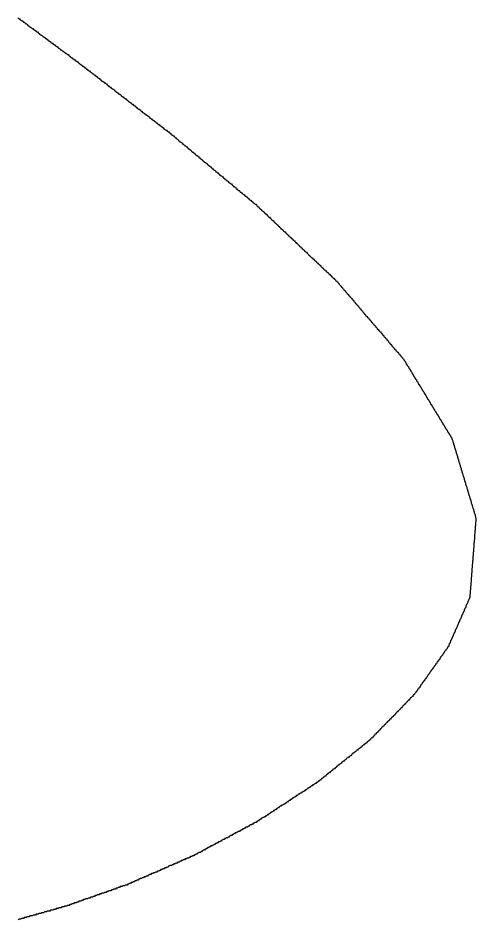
# Model space of a CAD drawing. Header units: millimetres. Extents: x 41 to 1041, y 1148 to 1248.
# Drawn here: x 329.04 to 334.66, y 1160.45 to 1171.54 of the extents above; entities that cross this region are included whole.
import ezdxf

# ---------------------------------------------------------------- set-up
doc = ezdxf.new("R2010")
doc.units = ezdxf.units.MM

msp = doc.modelspace()

# ---------------------------------------------------------------- linework, layer by layer
at = {"color": 3}
msp.add_polyline3d([(329.033, 1171.535, 0), (329.04, 1171.535, 0), (329.047, 1171.525, 0), (329.054, 1171.525, 0), (329.061, 1171.515, 0), (329.068, 1171.515, 0), (329.075, 1171.505, 0), (329.082, 1171.505, 0), (329.09, 1171.495, 0), (329.097, 1171.495, 0), (329.104, 1171.485, 0), (329.111, 1171.485, 0), (329.118, 1171.475, 0), (329.125, 1171.475, 0), (329.132, 1171.465, 0), (329.139, 1171.465, 0), (329.146, 1171.455, 0), (329.154, 1171.445, 0), (329.161, 1171.445, 0), (329.168, 1171.435, 0), (329.175, 1171.435, 0), (329.182, 1171.425, 0), (329.189, 1171.425, 0), (329.196, 1171.415, 0), (329.203, 1171.415, 0), (329.21, 1171.405, 0), (329.218, 1171.405, 0), (329.225, 1171.395, 0), (329.232, 1171.395, 0), (329.239, 1171.385, 0), (329.246, 1171.385, 0), (329.253, 1171.375, 0), (329.26, 1171.375, 0), (329.267, 1171.365, 0), (329.274, 1171.365, 0), (329.282, 1171.355, 0), (329.289, 1171.345, 0), (329.296, 1171.345, 0), (329.303, 1171.335, 0), (329.31, 1171.335, 0), (329.317, 1171.325, 0), (329.324, 1171.325, 0), (329.331, 1171.315, 0), (329.338, 1171.315, 0), (329.346, 1171.305, 0), (329.353, 1171.305, 0), (329.36, 1171.295, 0), (329.367, 1171.295, 0), (329.374, 1171.285, 0), (329.381, 1171.285, 0), (329.388, 1171.275, 0), (329.395, 1171.275, 0), (329.402, 1171.265, 0), (329.41, 1171.255, 0), (329.417, 1171.255, 0), (329.424, 1171.245, 0), (329.431, 1171.245, 0), (329.438, 1171.235, 0), (329.445, 1171.235, 0), (329.452, 1171.225, 0), (329.459, 1171.225, 0), (329.467, 1171.215, 0), (329.474, 1171.215, 0), (329.481, 1171.205, 0), (329.488, 1171.205, 0), (329.495, 1171.195, 0), (329.502, 1171.195, 0), (329.509, 1171.185, 0), (329.516, 1171.185, 0), (329.523, 1171.175, 0), (329.531, 1171.165, 0), (329.538, 1171.165, 0), (329.545, 1171.155, 0), (329.552, 1171.155, 0), (329.559, 1171.145, 0), (329.566, 1171.145, 0), (329.573, 1171.135, 0), (329.58, 1171.135, 0), (329.587, 1171.125, 0), (329.595, 1171.125, 0), (329.602, 1171.115, 0), (329.609, 1171.115, 0), (329.616, 1171.105, 0), (329.623, 1171.105, 0), (329.63, 1171.095, 0), (329.637, 1171.095, 0), (329.644, 1171.085, 0), (329.652, 1171.085, 0), (329.659, 1171.075, 0), (329.666, 1171.065, 0), (329.673, 1171.065, 0), (329.68, 1171.055, 0), (329.687, 1171.055, 0), (329.694, 1171.045, 0), (329.701, 1171.045, 0), (329.708, 1171.035, 0), (329.716, 1171.035, 0), (329.723, 1171.025, 0), (329.73, 1171.025, 0), (329.737, 1171.015, 0), (329.744, 1171.015, 0), (329.751, 1171.005, 0), (329.758, 1171.005, 0), (329.765, 1170.995, 0), (329.772, 1170.995, 0), (329.78, 1170.985, 0), (329.787, 1170.975, 0), (329.794, 1170.975, 0), (329.801, 1170.965, 0), (329.808, 1170.965, 0), (329.815, 1170.955, 0), (329.822, 1170.955, 0), (329.829, 1170.945, 0), (329.836, 1170.945, 0), (329.843, 1170.935, 0), (329.85, 1170.935, 0), (329.857, 1170.925, 0), (329.864, 1170.925, 0), (329.871, 1170.915, 0), (329.878, 1170.905, 0), (329.885, 1170.905, 0), (329.892, 1170.895, 0), (329.899, 1170.895, 0), (329.906, 1170.885, 0), (329.913, 1170.885, 0), (329.92, 1170.875, 0), (329.927, 1170.875, 0), (329.934, 1170.865, 0), (329.941, 1170.865, 0), (329.948, 1170.855, 0), (329.956, 1170.855, 0), (329.963, 1170.845, 0), (329.97, 1170.835, 0), (329.977, 1170.835, 0), (329.984, 1170.825, 0), (329.991, 1170.825, 0), (329.998, 1170.815, 0), (330.005, 1170.815, 0), (330.012, 1170.805, 0), (330.019, 1170.805, 0), (330.026, 1170.795, 0), (330.033, 1170.795, 0), (330.04, 1170.785, 0), (330.047, 1170.775, 0), (330.054, 1170.775, 0), (330.061, 1170.765, 0), (330.068, 1170.765, 0), (330.075, 1170.755, 0), (330.082, 1170.755, 0), (330.089, 1170.745, 0), (330.096, 1170.745, 0), (330.103, 1170.735, 0), (330.11, 1170.735, 0), (330.117, 1170.725, 0), (330.124, 1170.725, 0), (330.131, 1170.715, 0), (330.138, 1170.705, 0), (330.145, 1170.705, 0), (330.152, 1170.695, 0), (330.159, 1170.695, 0), (330.166, 1170.685, 0), (330.173, 1170.685, 0), (330.18, 1170.675, 0), (330.187, 1170.675, 0), (330.194, 1170.665, 0), (330.201, 1170.665, 0), (330.208, 1170.655, 0), (330.215, 1170.655, 0), (330.222, 1170.645, 0), (330.229, 1170.635, 0), (330.236, 1170.635, 0), (330.243, 1170.625, 0), (330.25, 1170.625, 0), (330.257, 1170.615, 0), (330.264, 1170.615, 0), (330.271, 1170.605, 0), (330.278, 1170.605, 0), (330.285, 1170.595, 0), (330.292, 1170.595, 0), (330.299, 1170.585, 0), (330.306, 1170.575, 0), (330.313, 1170.575, 0), (330.32, 1170.565, 0), (330.327, 1170.565, 0), (330.334, 1170.555, 0), (330.341, 1170.555, 0), (330.348, 1170.545, 0), (330.356, 1170.545, 0), (330.363, 1170.535, 0), (330.37, 1170.535, 0), (330.377, 1170.525, 0), (330.384, 1170.525, 0), (330.391, 1170.515, 0), (330.398, 1170.505, 0), (330.405, 1170.505, 0), (330.412, 1170.495, 0), (330.419, 1170.495, 0), (330.426, 1170.485, 0), (330.433, 1170.485, 0), (330.44, 1170.475, 0), (330.447, 1170.475, 0), (330.454, 1170.465, 0), (330.461, 1170.465, 0), (330.468, 1170.455, 0), (330.475, 1170.455, 0), (330.482, 1170.445, 0), (330.489, 1170.435, 0), (330.496, 1170.435, 0), (330.503, 1170.425, 0), (330.51, 1170.425, 0), (330.517, 1170.415, 0), (330.524, 1170.415, 0), (330.531, 1170.405, 0), (330.538, 1170.405, 0), (330.545, 1170.395, 0), (330.552, 1170.395, 0), (330.559, 1170.385, 0), (330.566, 1170.375, 0), (330.573, 1170.375, 0), (330.58, 1170.365, 0), (330.587, 1170.365, 0), (330.594, 1170.355, 0), (330.601, 1170.355, 0), (330.608, 1170.345, 0), (330.615, 1170.345, 0), (330.622, 1170.335, 0), (330.629, 1170.335, 0), (330.636, 1170.325, 0), (330.643, 1170.325, 0), (330.65, 1170.315, 0), (330.657, 1170.305, 0), (330.664, 1170.305, 0), (330.671, 1170.295, 0), (330.678, 1170.295, 0), (330.685, 1170.285, 0), (330.693, 1170.285, 0), (330.7, 1170.275, 0), (330.707, 1170.275, 0), (330.714, 1170.265, 0), (330.721, 1170.265, 0), (330.728, 1170.255, 0), (330.735, 1170.245, 0), (330.742, 1170.245, 0), (330.749, 1170.235, 0), (330.756, 1170.235, 0), (330.763, 1170.225, 0), (330.77, 1170.225, 0), (330.777, 1170.215, 0), (330.784, 1170.215, 0), (330.791, 1170.205, 0), (330.798, 1170.205, 0), (330.805, 1170.195, 0), (330.812, 1170.195, 0), (330.819, 1170.185, 0), (330.826, 1170.175, 0), (330.833, 1170.175, 0), (330.84, 1170.165, 0), (330.847, 1170.165, 0), (330.854, 1170.155, 0), (330.861, 1170.155, 0), (330.868, 1170.145, 0), (330.875, 1170.145, 0), (330.882, 1170.135, 0), (330.889, 1170.135, 0), (330.896, 1170.125, 0), (330.903, 1170.125, 0), (330.91, 1170.115, 0), (330.917, 1170.105, 0), (330.924, 1170.105, 0), (330.931, 1170.095, 0), (330.937, 1170.095, 0), (330.944, 1170.085, 0), (330.951, 1170.085, 0), (330.958, 1170.075, 0), (330.965, 1170.065, 0), (330.971, 1170.065, 0), (330.978, 1170.055, 0), (330.985, 1170.055, 0), (330.992, 1170.045, 0), (330.999, 1170.045, 0), (331.005, 1170.035, 0), (331.012, 1170.025, 0), (331.019, 1170.025, 0), (331.026, 1170.015, 0), (331.033, 1170.015, 0), (331.039, 1170.005, 0), (331.046, 1170.005, 0), (331.053, 1169.995, 0), (331.06, 1169.985, 0), (331.067, 1169.985, 0), (331.073, 1169.975, 0), (331.08, 1169.975, 0), (331.087, 1169.965, 0), (331.094, 1169.965, 0), (331.101, 1169.955, 0), (331.107, 1169.955, 0), (331.114, 1169.945, 0), (331.121, 1169.935, 0), (331.128, 1169.935, 0), (331.135, 1169.925, 0), (331.142, 1169.925, 0), (331.148, 1169.915, 0), (331.155, 1169.915, 0), (331.162, 1169.905, 0), (331.169, 1169.895, 0), (331.176, 1169.895, 0), (331.182, 1169.885, 0), (331.189, 1169.885, 0), (331.196, 1169.875, 0), (331.203, 1169.875, 0), (331.21, 1169.865, 0), (331.216, 1169.855, 0), (331.223, 1169.855, 0), (331.23, 1169.845, 0), (331.237, 1169.845, 0), (331.244, 1169.835, 0), (331.25, 1169.835, 0), (331.257, 1169.825, 0), (331.264, 1169.815, 0), (331.271, 1169.815, 0), (331.278, 1169.805, 0), (331.284, 1169.805, 0), (331.291, 1169.795, 0), (331.298, 1169.795, 0), (331.305, 1169.785, 0), (331.312, 1169.775, 0), (331.318, 1169.775, 0), (331.325, 1169.765, 0), (331.332, 1169.765, 0), (331.339, 1169.755, 0), (331.346, 1169.755, 0), (331.352, 1169.745, 0), (331.359, 1169.745, 0), (331.366, 1169.735, 0), (331.373, 1169.725, 0), (331.38, 1169.725, 0), (331.386, 1169.715, 0), (331.393, 1169.715, 0), (331.4, 1169.705, 0), (331.407, 1169.705, 0), (331.414, 1169.695, 0), (331.421, 1169.685, 0), (331.427, 1169.685, 0), (331.434, 1169.675, 0), (331.441, 1169.675, 0), (331.448, 1169.665, 0), (331.455, 1169.665, 0), (331.461, 1169.655, 0), (331.468, 1169.645, 0), (331.475, 1169.645, 0), (331.482, 1169.635, 0), (331.489, 1169.635, 0), (331.495, 1169.625, 0), (331.502, 1169.625, 0), (331.509, 1169.615, 0), (331.516, 1169.605, 0), (331.523, 1169.605, 0), (331.529, 1169.595, 0), (331.536, 1169.595, 0), (331.543, 1169.585, 0), (331.55, 1169.585, 0), (331.557, 1169.575, 0), (331.563, 1169.565, 0), (331.57, 1169.565, 0), (331.577, 1169.555, 0), (331.584, 1169.555, 0), (331.591, 1169.545, 0), (331.598, 1169.545, 0), (331.604, 1169.535, 0), (331.611, 1169.535, 0), (331.618, 1169.525, 0), (331.625, 1169.515, 0), (331.632, 1169.515, 0), (331.638, 1169.505, 0), (331.645, 1169.505, 0), (331.652, 1169.495, 0), (331.659, 1169.495, 0), (331.666, 1169.485, 0), (331.672, 1169.475, 0), (331.679, 1169.475, 0), (331.686, 1169.465, 0), (331.693, 1169.465, 0), (331.7, 1169.455, 0), (331.707, 1169.455, 0), (331.713, 1169.445, 0), (331.72, 1169.435, 0), (331.727, 1169.435, 0), (331.734, 1169.425, 0), (331.741, 1169.425, 0), (331.747, 1169.415, 0), (331.754, 1169.415, 0), (331.761, 1169.405, 0), (331.768, 1169.395, 0), (331.775, 1169.395, 0), (331.781, 1169.385, 0), (331.788, 1169.385, 0), (331.795, 1169.375, 0), (331.802, 1169.375, 0), (331.809, 1169.365, 0), (331.815, 1169.365, 0), (331.822, 1169.355, 0), (331.829, 1169.345, 0), (331.836, 1169.345, 0), (331.843, 1169.335, 0), (331.85, 1169.335, 0), (331.856, 1169.325, 0), (331.863, 1169.325, 0), (331.87, 1169.315, 0), (331.877, 1169.305, 0), (331.884, 1169.305, 0), (331.89, 1169.295, 0), (331.897, 1169.295, 0), (331.904, 1169.285, 0), (331.911, 1169.285, 0), (331.918, 1169.275, 0), (331.925, 1169.265, 0), (331.931, 1169.265, 0), (331.938, 1169.255, 0), (331.945, 1169.255, 0), (331.952, 1169.245, 0), (331.959, 1169.245, 0), (331.965, 1169.235, 0), (331.972, 1169.225, 0), (331.979, 1169.225, 0), (331.985, 1169.215, 0), (331.992, 1169.215, 0), (331.998, 1169.205, 0), (332.005, 1169.195, 0), (332.011, 1169.195, 0), (332.018, 1169.185, 0), (332.024, 1169.185, 0), (332.03, 1169.175, 0), (332.037, 1169.165, 0), (332.043, 1169.165, 0), (332.05, 1169.155, 0), (332.056, 1169.155, 0), (332.062, 1169.145, 0), (332.069, 1169.135, 0), (332.075, 1169.135, 0), (332.082, 1169.125, 0), (332.088, 1169.125, 0), (332.095, 1169.115, 0), (332.101, 1169.105, 0), (332.107, 1169.105, 0), (332.114, 1169.095, 0), (332.12, 1169.085, 0), (332.127, 1169.085, 0), (332.133, 1169.075, 0), (332.139, 1169.075, 0), (332.146, 1169.065, 0), (332.152, 1169.055, 0), (332.159, 1169.055, 0), (332.165, 1169.045, 0), (332.172, 1169.045, 0), (332.178, 1169.035, 0), (332.184, 1169.025, 0), (332.191, 1169.025, 0), (332.197, 1169.015, 0), (332.204, 1169.015, 0), (332.21, 1169.005, 0), (332.217, 1168.995, 0), (332.223, 1168.995, 0), (332.229, 1168.985, 0), (332.236, 1168.975, 0), (332.242, 1168.975, 0), (332.249, 1168.965, 0), (332.255, 1168.965, 0), (332.261, 1168.955, 0), (332.268, 1168.945, 0), (332.274, 1168.945, 0), (332.281, 1168.935, 0), (332.287, 1168.935, 0), (332.294, 1168.925, 0), (332.3, 1168.915, 0), (332.306, 1168.915, 0), (332.313, 1168.905, 0), (332.319, 1168.905, 0), (332.326, 1168.895, 0), (332.332, 1168.885, 0), (332.339, 1168.885, 0), (332.345, 1168.875, 0), (332.351, 1168.875, 0), (332.358, 1168.865, 0), (332.364, 1168.855, 0), (332.371, 1168.855, 0), (332.377, 1168.845, 0), (332.384, 1168.835, 0), (332.39, 1168.835, 0), (332.396, 1168.825, 0), (332.403, 1168.825, 0), (332.409, 1168.815, 0), (332.416, 1168.805, 0), (332.422, 1168.805, 0), (332.428, 1168.795, 0), (332.435, 1168.795, 0), (332.441, 1168.785, 0), (332.448, 1168.775, 0), (332.454, 1168.775, 0), (332.461, 1168.765, 0), (332.467, 1168.765, 0), (332.473, 1168.755, 0), (332.48, 1168.745, 0), (332.486, 1168.745, 0), (332.493, 1168.735, 0), (332.499, 1168.725, 0), (332.506, 1168.725, 0), (332.512, 1168.715, 0), (332.518, 1168.715, 0), (332.525, 1168.705, 0), (332.531, 1168.695, 0), (332.538, 1168.695, 0), (332.544, 1168.685, 0), (332.551, 1168.685, 0), (332.557, 1168.675, 0), (332.563, 1168.665, 0), (332.57, 1168.665, 0), (332.576, 1168.655, 0), (332.583, 1168.655, 0), (332.589, 1168.645, 0), (332.596, 1168.635, 0), (332.602, 1168.635, 0), (332.608, 1168.625, 0), (332.615, 1168.615, 0), (332.621, 1168.615, 0), (332.628, 1168.605, 0), (332.634, 1168.605, 0), (332.641, 1168.595, 0), (332.647, 1168.585, 0), (332.653, 1168.585, 0), (332.66, 1168.575, 0), (332.666, 1168.575, 0), (332.673, 1168.565, 0), (332.679, 1168.555, 0), (332.686, 1168.555, 0), (332.692, 1168.545, 0), (332.699, 1168.545, 0), (332.705, 1168.535, 0), (332.711, 1168.525, 0), (332.718, 1168.525, 0), (332.724, 1168.515, 0), (332.731, 1168.515, 0), (332.737, 1168.505, 0), (332.744, 1168.495, 0), (332.75, 1168.495, 0), (332.756, 1168.485, 0), (332.763, 1168.475, 0), (332.769, 1168.475, 0), (332.776, 1168.465, 0), (332.782, 1168.465, 0), (332.789, 1168.455, 0), (332.795, 1168.445, 0), (332.801, 1168.445, 0), (332.808, 1168.435, 0), (332.814, 1168.435, 0), (332.821, 1168.425, 0), (332.827, 1168.415, 0), (332.834, 1168.415, 0), (332.84, 1168.405, 0), (332.846, 1168.405, 0), (332.853, 1168.395, 0), (332.859, 1168.385, 0), (332.866, 1168.385, 0), (332.872, 1168.375, 0), (332.879, 1168.375, 0), (332.885, 1168.365, 0), (332.892, 1168.355, 0), (332.898, 1168.355, 0), (332.904, 1168.345, 0), (332.911, 1168.335, 0), (332.917, 1168.335, 0), (332.924, 1168.325, 0), (332.93, 1168.325, 0), (332.937, 1168.315, 0), (332.943, 1168.305, 0), (332.949, 1168.305, 0), (332.956, 1168.295, 0), (332.962, 1168.295, 0), (332.967, 1168.285, 0), (332.973, 1168.275, 0), (332.979, 1168.275, 0), (332.985, 1168.265, 0), (332.99, 1168.255, 0), (332.996, 1168.245, 0), (333.002, 1168.245, 0), (333.008, 1168.235, 0), (333.013, 1168.225, 0), (333.019, 1168.225, 0), (333.025, 1168.215, 0), (333.031, 1168.205, 0), (333.037, 1168.205, 0), (333.042, 1168.195, 0), (333.048, 1168.185, 0), (333.054, 1168.185, 0), (333.06, 1168.175, 0), (333.065, 1168.165, 0), (333.071, 1168.165, 0), (333.077, 1168.155, 0), (333.083, 1168.145, 0), (333.088, 1168.145, 0), (333.094, 1168.135, 0), (333.1, 1168.125, 0), (333.106, 1168.125, 0), (333.111, 1168.115, 0), (333.117, 1168.105, 0), (333.123, 1168.105, 0), (333.129, 1168.095, 0), (333.134, 1168.085, 0), (333.14, 1168.085, 0), (333.146, 1168.075, 0), (333.152, 1168.065, 0), (333.157, 1168.065, 0), (333.163, 1168.055, 0), (333.169, 1168.045, 0), (333.175, 1168.045, 0), (333.18, 1168.035, 0), (333.186, 1168.025, 0), (333.192, 1168.025, 0), (333.198, 1168.015, 0), (333.204, 1168.005, 0), (333.209, 1168.005, 0), (333.215, 1167.995, 0), (333.221, 1167.985, 0), (333.227, 1167.985, 0), (333.232, 1167.975, 0), (333.238, 1167.965, 0), (333.244, 1167.965, 0), (333.25, 1167.955, 0), (333.255, 1167.945, 0), (333.261, 1167.945, 0), (333.267, 1167.935, 0), (333.273, 1167.925, 0), (333.278, 1167.915, 0), (333.284, 1167.915, 0), (333.29, 1167.905, 0), (333.296, 1167.895, 0), (333.301, 1167.895, 0), (333.307, 1167.885, 0), (333.313, 1167.875, 0), (333.319, 1167.875, 0), (333.325, 1167.865, 0), (333.33, 1167.855, 0), (333.336, 1167.855, 0), (333.342, 1167.845, 0), (333.348, 1167.835, 0), (333.353, 1167.835, 0), (333.359, 1167.825, 0), (333.365, 1167.815, 0), (333.371, 1167.815, 0), (333.376, 1167.805, 0), (333.382, 1167.795, 0), (333.388, 1167.795, 0), (333.394, 1167.785, 0), (333.4, 1167.775, 0), (333.405, 1167.775, 0), (333.411, 1167.765, 0), (333.417, 1167.755, 0), (333.423, 1167.755, 0), (333.428, 1167.745, 0), (333.434, 1167.735, 0), (333.44, 1167.735, 0), (333.446, 1167.725, 0), (333.451, 1167.715, 0), (333.457, 1167.715, 0), (333.463, 1167.705, 0), (333.469, 1167.695, 0), (333.475, 1167.695, 0), (333.48, 1167.685, 0), (333.486, 1167.675, 0), (333.492, 1167.675, 0), (333.498, 1167.665, 0), (333.503, 1167.655, 0), (333.509, 1167.655, 0), (333.515, 1167.645, 0), (333.521, 1167.635, 0), (333.526, 1167.635, 0), (333.532, 1167.625, 0), (333.538, 1167.615, 0), (333.544, 1167.615, 0), (333.55, 1167.605, 0), (333.555, 1167.595, 0), (333.561, 1167.595, 0), (333.567, 1167.585, 0), (333.573, 1167.575, 0), (333.578, 1167.575, 0), (333.584, 1167.565, 0), (333.59, 1167.555, 0), (333.596, 1167.545, 0), (333.602, 1167.545, 0), (333.607, 1167.535, 0), (333.613, 1167.525, 0), (333.619, 1167.525, 0), (333.625, 1167.515, 0), (333.63, 1167.505, 0), (333.636, 1167.505, 0), (333.642, 1167.495, 0), (333.648, 1167.485, 0), (333.654, 1167.485, 0), (333.659, 1167.475, 0), (333.665, 1167.465, 0), (333.671, 1167.465, 0), (333.677, 1167.455, 0), (333.682, 1167.445, 0), (333.688, 1167.445, 0), (333.694, 1167.435, 0), (333.7, 1167.425, 0), (333.706, 1167.425, 0), (333.711, 1167.415, 0), (333.717, 1167.405, 0), (333.723, 1167.405, 0), (333.729, 1167.395, 0), (333.734, 1167.385, 0), (333.74, 1167.385, 0), (333.746, 1167.375, 0), (333.752, 1167.365, 0), (333.758, 1167.365, 0), (333.763, 1167.355, 0), (333.769, 1167.345, 0), (333.775, 1167.345, 0), (333.78, 1167.335, 0), (333.784, 1167.325, 0), (333.789, 1167.315, 0), (333.794, 1167.315, 0), (333.798, 1167.305, 0), (333.803, 1167.295, 0), (333.807, 1167.285, 0), (333.812, 1167.285, 0), (333.817, 1167.275, 0), (333.821, 1167.265, 0), (333.826, 1167.255, 0), (333.83, 1167.255, 0), (333.835, 1167.245, 0), (333.84, 1167.235, 0), (333.844, 1167.225, 0), (333.849, 1167.225, 0), (333.853, 1167.215, 0), (333.858, 1167.205, 0), (333.863, 1167.195, 0), (333.867, 1167.195, 0), (333.872, 1167.185, 0), (333.876, 1167.175, 0), (333.881, 1167.165, 0), (333.886, 1167.165, 0), (333.89, 1167.155, 0), (333.895, 1167.145, 0), (333.899, 1167.135, 0), (333.904, 1167.125, 0), (333.909, 1167.125, 0), (333.913, 1167.115, 0), (333.918, 1167.105, 0), (333.922, 1167.095, 0), (333.927, 1167.095, 0), (333.932, 1167.085, 0), (333.936, 1167.075, 0), (333.941, 1167.065, 0), (333.945, 1167.065, 0), (333.95, 1167.055, 0), (333.955, 1167.045, 0), (333.959, 1167.035, 0), (333.964, 1167.035, 0), (333.968, 1167.025, 0), (333.973, 1167.015, 0), (333.978, 1167.005, 0), (333.982, 1167.005, 0), (333.987, 1166.995, 0), (333.991, 1166.985, 0), (333.996, 1166.975, 0), (334.001, 1166.975, 0), (334.005, 1166.965, 0), (334.01, 1166.955, 0), (334.014, 1166.945, 0), (334.019, 1166.945, 0), (334.024, 1166.935, 0), (334.028, 1166.925, 0), (334.033, 1166.915, 0), (334.037, 1166.915, 0), (334.042, 1166.905, 0), (334.047, 1166.895, 0), (334.051, 1166.885, 0), (334.056, 1166.875, 0), (334.061, 1166.875, 0), (334.065, 1166.865, 0), (334.07, 1166.855, 0), (334.074, 1166.845, 0), (334.079, 1166.845, 0), (334.084, 1166.835, 0), (334.088, 1166.825, 0), (334.093, 1166.815, 0), (334.097, 1166.815, 0), (334.102, 1166.805, 0), (334.107, 1166.795, 0), (334.111, 1166.785, 0), (334.116, 1166.785, 0), (334.12, 1166.775, 0), (334.125, 1166.765, 0), (334.13, 1166.755, 0), (334.134, 1166.755, 0), (334.139, 1166.745, 0), (334.144, 1166.735, 0), (334.148, 1166.725, 0), (334.153, 1166.725, 0), (334.157, 1166.715, 0), (334.162, 1166.705, 0), (334.167, 1166.695, 0), (334.171, 1166.695, 0), (334.176, 1166.685, 0), (334.181, 1166.675, 0), (334.185, 1166.665, 0), (334.19, 1166.665, 0), (334.194, 1166.655, 0), (334.199, 1166.645, 0), (334.204, 1166.635, 0), (334.208, 1166.635, 0), (334.213, 1166.625, 0), (334.217, 1166.615, 0), (334.222, 1166.605, 0), (334.227, 1166.605, 0), (334.231, 1166.595, 0), (334.236, 1166.585, 0), (334.241, 1166.575, 0), (334.245, 1166.565, 0), (334.25, 1166.565, 0), (334.254, 1166.555, 0), (334.259, 1166.545, 0), (334.264, 1166.535, 0), (334.268, 1166.535, 0), (334.273, 1166.525, 0), (334.278, 1166.515, 0), (334.282, 1166.505, 0), (334.287, 1166.505, 0), (334.291, 1166.495, 0), (334.296, 1166.485, 0), (334.301, 1166.475, 0), (334.305, 1166.475, 0), (334.31, 1166.465, 0), (334.315, 1166.455, 0), (334.319, 1166.445, 0), (334.324, 1166.445, 0), (334.328, 1166.435, 0), (334.333, 1166.425, 0), (334.338, 1166.415, 0), (334.342, 1166.415, 0), (334.347, 1166.405, 0), (334.352, 1166.395, 0), (334.356, 1166.385, 0), (334.361, 1166.385, 0), (334.365, 1166.375, 0), (334.37, 1166.365, 0), (334.372, 1166.355, 0), (334.375, 1166.345, 0), (334.377, 1166.345, 0), (334.38, 1166.335, 0), (334.382, 1166.325, 0), (334.385, 1166.315, 0), (334.388, 1166.305, 0), (334.39, 1166.295, 0), (334.393, 1166.285, 0), (334.395, 1166.285, 0), (334.398, 1166.275, 0), (334.4, 1166.265, 0), (334.403, 1166.255, 0), (334.405, 1166.245, 0), (334.408, 1166.235, 0), (334.411, 1166.225, 0), (334.413, 1166.225, 0), (334.416, 1166.215, 0), (334.418, 1166.205, 0), (334.421, 1166.195, 0), (334.423, 1166.185, 0), (334.426, 1166.175, 0), (334.428, 1166.175, 0), (334.431, 1166.165, 0), (334.434, 1166.155, 0), (334.436, 1166.145, 0), (334.439, 1166.135, 0), (334.441, 1166.125, 0), (334.444, 1166.115, 0), (334.446, 1166.115, 0), (334.449, 1166.105, 0), (334.451, 1166.095, 0), (334.454, 1166.085, 0), (334.456, 1166.075, 0), (334.459, 1166.065, 0), (334.462, 1166.065, 0), (334.464, 1166.055, 0), (334.467, 1166.045, 0), (334.469, 1166.035, 0), (334.472, 1166.025, 0), (334.474, 1166.015, 0), (334.477, 1166.005, 0), (334.479, 1166.005, 0), (334.482, 1165.995, 0), (334.485, 1165.985, 0), (334.487, 1165.975, 0), (334.49, 1165.965, 0), (334.492, 1165.955, 0), (334.495, 1165.945, 0), (334.497, 1165.945, 0), (334.5, 1165.935, 0), (334.502, 1165.925, 0), (334.505, 1165.915, 0), (334.508, 1165.905, 0), (334.51, 1165.895, 0), (334.513, 1165.895, 0), (334.515, 1165.885, 0), (334.518, 1165.875, 0), (334.52, 1165.865, 0), (334.523, 1165.855, 0), (334.525, 1165.845, 0), (334.528, 1165.835, 0), (334.531, 1165.835, 0), (334.533, 1165.825, 0), (334.536, 1165.815, 0), (334.538, 1165.805, 0), (334.541, 1165.795, 0), (334.543, 1165.785, 0), (334.546, 1165.785, 0), (334.549, 1165.775, 0), (334.551, 1165.765, 0), (334.554, 1165.755, 0), (334.556, 1165.745, 0), (334.559, 1165.735, 0), (334.561, 1165.725, 0), (334.564, 1165.725, 0), (334.566, 1165.715, 0), (334.569, 1165.705, 0), (334.572, 1165.695, 0), (334.574, 1165.685, 0), (334.577, 1165.675, 0), (334.579, 1165.665, 0), (334.582, 1165.665, 0), (334.584, 1165.655, 0), (334.587, 1165.645, 0), (334.589, 1165.635, 0), (334.592, 1165.625, 0), (334.595, 1165.615, 0), (334.597, 1165.615, 0), (334.6, 1165.605, 0), (334.602, 1165.595, 0), (334.605, 1165.585, 0), (334.607, 1165.575, 0), (334.61, 1165.565, 0), (334.613, 1165.555, 0), (334.615, 1165.555, 0), (334.618, 1165.545, 0), (334.62, 1165.535, 0), (334.623, 1165.525, 0), (334.625, 1165.515, 0), (334.628, 1165.505, 0), (334.63, 1165.505, 0), (334.633, 1165.495, 0), (334.636, 1165.485, 0), (334.638, 1165.475, 0), (334.641, 1165.465, 0), (334.643, 1165.455, 0), (334.646, 1165.445, 0), (334.648, 1165.445, 0), (334.651, 1165.435, 0), (334.654, 1165.425, 0), (334.656, 1165.415, 0), (334.659, 1165.405, 0), (334.661, 1165.395, 0), (334.664, 1165.385, 0), (334.665, 1165.385, 0), (334.664, 1165.375, 0), (334.663, 1165.365, 0), (334.663, 1165.355, 0), (334.662, 1165.345, 0), (334.661, 1165.335, 0), (334.661, 1165.325, 0), (334.66, 1165.315, 0), (334.659, 1165.315, 0), (334.658, 1165.305, 0), (334.658, 1165.295, 0), (334.657, 1165.285, 0), (334.656, 1165.275, 0), (334.656, 1165.265, 0), (334.655, 1165.255, 0), (334.654, 1165.245, 0), (334.654, 1165.235, 0), (334.653, 1165.235, 0), (334.652, 1165.225, 0), (334.652, 1165.215, 0), (334.651, 1165.205, 0), (334.65, 1165.195, 0), (334.649, 1165.185, 0), (334.649, 1165.175, 0), (334.648, 1165.165, 0), (334.647, 1165.165, 0), (334.647, 1165.155, 0), (334.646, 1165.145, 0), (334.645, 1165.135, 0), (334.645, 1165.125, 0), (334.644, 1165.115, 0), (334.643, 1165.105, 0), (334.643, 1165.095, 0), (334.642, 1165.085, 0), (334.641, 1165.085, 0), (334.64, 1165.075, 0), (334.64, 1165.065, 0), (334.639, 1165.055, 0), (334.638, 1165.045, 0), (334.638, 1165.035, 0), (334.637, 1165.025, 0), (334.636, 1165.015, 0), (334.636, 1165.015, 0), (334.635, 1165.005, 0), (334.634, 1164.995, 0), (334.634, 1164.985, 0), (334.633, 1164.975, 0), (334.632, 1164.965, 0), (334.631, 1164.955, 0), (334.631, 1164.945, 0), (334.63, 1164.935, 0), (334.629, 1164.935, 0), (334.629, 1164.925, 0), (334.628, 1164.915, 0), (334.627, 1164.905, 0), (334.627, 1164.895, 0), (334.626, 1164.885, 0), (334.625, 1164.875, 0), (334.625, 1164.865, 0), (334.624, 1164.865, 0), (334.623, 1164.855, 0), (334.622, 1164.845, 0), (334.622, 1164.835, 0), (334.621, 1164.825, 0), (334.62, 1164.815, 0), (334.62, 1164.805, 0), (334.619, 1164.795, 0), (334.618, 1164.785, 0), (334.618, 1164.785, 0), (334.617, 1164.775, 0), (334.616, 1164.765, 0), (334.616, 1164.755, 0), (334.615, 1164.745, 0), (334.614, 1164.735, 0), (334.613, 1164.725, 0), (334.613, 1164.715, 0), (334.612, 1164.705, 0), (334.611, 1164.705, 0), (334.611, 1164.695, 0), (334.61, 1164.685, 0), (334.609, 1164.675, 0), (334.609, 1164.665, 0), (334.608, 1164.655, 0), (334.607, 1164.645, 0), (334.607, 1164.635, 0), (334.606, 1164.635, 0), (334.605, 1164.625, 0), (334.604, 1164.615, 0), (334.604, 1164.605, 0), (334.603, 1164.595, 0), (334.602, 1164.585, 0), (334.602, 1164.575, 0), (334.601, 1164.565, 0), (334.6, 1164.555, 0), (334.6, 1164.555, 0), (334.599, 1164.545, 0), (334.598, 1164.535, 0), (334.597, 1164.525, 0), (334.597, 1164.515, 0), (334.596, 1164.505, 0), (334.595, 1164.495, 0), (334.595, 1164.485, 0), (334.594, 1164.485, 0), (334.593, 1164.475, 0), (334.593, 1164.465, 0), (334.592, 1164.455, 0), (334.591, 1164.445, 0), (334.591, 1164.435, 0), (334.59, 1164.425, 0), (334.589, 1164.415, 0), (334.588, 1164.405, 0), (334.585, 1164.405, 0), (334.581, 1164.395, 0), (334.578, 1164.385, 0), (334.574, 1164.375, 0), (334.571, 1164.365, 0), (334.567, 1164.365, 0), (334.564, 1164.355, 0), (334.56, 1164.345, 0), (334.557, 1164.335, 0), (334.553, 1164.325, 0), (334.55, 1164.325, 0), (334.546, 1164.315, 0), (334.542, 1164.305, 0), (334.539, 1164.295, 0), (334.535, 1164.285, 0), (334.532, 1164.275, 0), (334.528, 1164.275, 0), (334.525, 1164.265, 0), (334.521, 1164.255, 0), (334.518, 1164.245, 0), (334.514, 1164.235, 0), (334.511, 1164.235, 0), (334.507, 1164.225, 0), (334.503, 1164.215, 0), (334.5, 1164.205, 0), (334.496, 1164.195, 0), (334.493, 1164.195, 0), (334.489, 1164.185, 0), (334.486, 1164.175, 0), (334.482, 1164.165, 0), (334.479, 1164.155, 0), (334.475, 1164.145, 0), (334.472, 1164.145, 0), (334.468, 1164.135, 0), (334.464, 1164.125, 0), (334.461, 1164.115, 0), (334.457, 1164.105, 0), (334.454, 1164.105, 0), (334.45, 1164.095, 0), (334.447, 1164.085, 0), (334.443, 1164.075, 0), (334.44, 1164.065, 0), (334.436, 1164.065, 0), (334.433, 1164.055, 0), (334.429, 1164.045, 0), (334.425, 1164.035, 0), (334.422, 1164.025, 0), (334.418, 1164.015, 0), (334.415, 1164.015, 0), (334.411, 1164.005, 0), (334.408, 1163.995, 0), (334.404, 1163.985, 0), (334.401, 1163.975, 0), (334.397, 1163.975, 0), (334.393, 1163.965, 0), (334.39, 1163.955, 0), (334.386, 1163.945, 0), (334.383, 1163.935, 0), (334.379, 1163.935, 0), (334.376, 1163.925, 0), (334.372, 1163.915, 0), (334.369, 1163.905, 0), (334.365, 1163.895, 0), (334.362, 1163.885, 0), (334.358, 1163.885, 0), (334.354, 1163.875, 0), (334.351, 1163.865, 0), (334.347, 1163.855, 0), (334.344, 1163.845, 0), (334.34, 1163.845, 0), (334.337, 1163.835, 0), (334.333, 1163.825, 0), (334.33, 1163.815, 0), (334.326, 1163.805, 0), (334.321, 1163.805, 0), (334.316, 1163.795, 0), (334.311, 1163.785, 0), (334.306, 1163.775, 0), (334.301, 1163.775, 0), (334.296, 1163.765, 0), (334.29, 1163.755, 0), (334.285, 1163.755, 0), (334.28, 1163.745, 0), (334.275, 1163.735, 0), (334.27, 1163.725, 0), (334.265, 1163.725, 0), (334.26, 1163.715, 0), (334.255, 1163.705, 0), (334.249, 1163.695, 0), (334.244, 1163.695, 0), (334.239, 1163.685, 0), (334.234, 1163.675, 0), (334.229, 1163.675, 0), (334.224, 1163.665, 0), (334.219, 1163.655, 0), (334.214, 1163.645, 0), (334.208, 1163.645, 0), (334.203, 1163.635, 0), (334.198, 1163.625, 0), (334.193, 1163.625, 0), (334.188, 1163.615, 0), (334.183, 1163.605, 0), (334.178, 1163.595, 0), (334.173, 1163.595, 0), (334.167, 1163.585, 0), (334.162, 1163.575, 0), (334.157, 1163.565, 0), (334.152, 1163.565, 0), (334.147, 1163.555, 0), (334.142, 1163.545, 0), (334.137, 1163.545, 0), (334.132, 1163.535, 0), (334.126, 1163.525, 0), (334.121, 1163.515, 0), (334.116, 1163.515, 0), (334.111, 1163.505, 0), (334.106, 1163.495, 0), (334.101, 1163.495, 0), (334.096, 1163.485, 0), (334.091, 1163.475, 0), (334.085, 1163.465, 0), (334.08, 1163.465, 0), (334.075, 1163.455, 0), (334.07, 1163.445, 0), (334.065, 1163.435, 0), (334.06, 1163.435, 0), (334.055, 1163.425, 0), (334.049, 1163.415, 0), (334.044, 1163.415, 0), (334.039, 1163.405, 0), (334.034, 1163.395, 0), (334.029, 1163.385, 0), (334.024, 1163.385, 0), (334.019, 1163.375, 0), (334.014, 1163.365, 0), (334.008, 1163.365, 0), (334.003, 1163.355, 0), (333.998, 1163.345, 0), (333.993, 1163.335, 0), (333.988, 1163.335, 0), (333.983, 1163.325, 0), (333.978, 1163.315, 0), (333.972, 1163.305, 0), (333.967, 1163.305, 0), (333.962, 1163.295, 0), (333.957, 1163.285, 0), (333.952, 1163.285, 0), (333.947, 1163.275, 0), (333.942, 1163.265, 0), (333.937, 1163.255, 0), (333.931, 1163.255, 0), (333.926, 1163.245, 0), (333.921, 1163.235, 0), (333.916, 1163.235, 0), (333.911, 1163.225, 0), (333.905, 1163.215, 0), (333.899, 1163.215, 0), (333.893, 1163.205, 0), (333.886, 1163.195, 0), (333.88, 1163.195, 0), (333.874, 1163.185, 0), (333.868, 1163.175, 0), (333.862, 1163.175, 0), (333.856, 1163.165, 0), (333.849, 1163.155, 0), (333.843, 1163.155, 0), (333.837, 1163.145, 0), (333.831, 1163.145, 0), (333.825, 1163.135, 0), (333.818, 1163.125, 0), (333.812, 1163.125, 0), (333.806, 1163.115, 0), (333.8, 1163.105, 0), (333.794, 1163.105, 0), (333.788, 1163.095, 0), (333.781, 1163.085, 0), (333.775, 1163.085, 0), (333.769, 1163.075, 0), (333.763, 1163.075, 0), (333.757, 1163.065, 0), (333.75, 1163.055, 0), (333.744, 1163.055, 0), (333.738, 1163.045, 0), (333.732, 1163.035, 0), (333.726, 1163.035, 0), (333.72, 1163.025, 0), (333.713, 1163.015, 0), (333.707, 1163.015, 0), (333.701, 1163.005, 0), (333.695, 1163.005, 0), (333.689, 1162.995, 0), (333.682, 1162.985, 0), (333.676, 1162.985, 0), (333.67, 1162.975, 0), (333.664, 1162.965, 0), (333.658, 1162.965, 0), (333.652, 1162.955, 0), (333.645, 1162.945, 0), (333.639, 1162.945, 0), (333.633, 1162.935, 0), (333.627, 1162.935, 0), (333.621, 1162.925, 0), (333.614, 1162.915, 0), (333.608, 1162.915, 0), (333.602, 1162.905, 0), (333.596, 1162.895, 0), (333.59, 1162.895, 0), (333.583, 1162.885, 0), (333.577, 1162.885, 0), (333.571, 1162.875, 0), (333.565, 1162.865, 0), (333.559, 1162.865, 0), (333.553, 1162.855, 0), (333.546, 1162.845, 0), (333.54, 1162.845, 0), (333.534, 1162.835, 0), (333.528, 1162.825, 0), (333.522, 1162.825, 0), (333.515, 1162.815, 0), (333.509, 1162.815, 0), (333.503, 1162.805, 0), (333.497, 1162.795, 0), (333.491, 1162.795, 0), (333.484, 1162.785, 0), (333.478, 1162.775, 0), (333.472, 1162.775, 0), (333.466, 1162.765, 0), (333.46, 1162.755, 0), (333.454, 1162.755, 0), (333.447, 1162.745, 0), (333.441, 1162.745, 0), (333.435, 1162.735, 0), (333.429, 1162.725, 0), (333.423, 1162.725, 0), (333.416, 1162.715, 0), (333.41, 1162.705, 0), (333.404, 1162.705, 0), (333.398, 1162.695, 0), (333.392, 1162.685, 0), (333.385, 1162.685, 0), (333.379, 1162.675, 0), (333.373, 1162.675, 0), (333.367, 1162.665, 0), (333.36, 1162.655, 0), (333.353, 1162.655, 0), (333.346, 1162.645, 0), (333.34, 1162.645, 0), (333.333, 1162.635, 0), (333.326, 1162.635, 0), (333.319, 1162.625, 0), (333.312, 1162.615, 0), (333.305, 1162.615, 0), (333.298, 1162.605, 0), (333.291, 1162.605, 0), (333.284, 1162.595, 0), (333.278, 1162.595, 0), (333.271, 1162.585, 0), (333.264, 1162.585, 0), (333.257, 1162.575, 0), (333.25, 1162.565, 0), (333.243, 1162.565, 0), (333.236, 1162.555, 0), (333.229, 1162.555, 0), (333.222, 1162.545, 0), (333.215, 1162.545, 0), (333.209, 1162.535, 0), (333.202, 1162.535, 0), (333.195, 1162.525, 0), (333.188, 1162.515, 0), (333.181, 1162.515, 0), (333.174, 1162.505, 0), (333.167, 1162.505, 0), (333.16, 1162.495, 0), (333.153, 1162.495, 0), (333.147, 1162.485, 0), (333.14, 1162.485, 0), (333.133, 1162.475, 0), (333.126, 1162.465, 0), (333.119, 1162.465, 0), (333.112, 1162.455, 0), (333.105, 1162.455, 0), (333.098, 1162.445, 0), (333.091, 1162.445, 0), (333.084, 1162.435, 0), (333.078, 1162.435, 0), (333.071, 1162.425, 0), (333.064, 1162.415, 0), (333.057, 1162.415, 0), (333.05, 1162.405, 0), (333.043, 1162.405, 0), (333.036, 1162.395, 0), (333.029, 1162.395, 0), (333.022, 1162.385, 0), (333.015, 1162.385, 0), (333.009, 1162.375, 0), (333.002, 1162.365, 0), (332.995, 1162.365, 0), (332.988, 1162.355, 0), (332.981, 1162.355, 0), (332.974, 1162.345, 0), (332.967, 1162.345, 0), (332.96, 1162.335, 0), (332.953, 1162.335, 0), (332.947, 1162.325, 0), (332.94, 1162.315, 0), (332.933, 1162.315, 0), (332.926, 1162.305, 0), (332.919, 1162.305, 0), (332.912, 1162.295, 0), (332.905, 1162.295, 0), (332.898, 1162.285, 0), (332.891, 1162.285, 0), (332.884, 1162.275, 0), (332.878, 1162.265, 0), (332.871, 1162.265, 0), (332.864, 1162.255, 0), (332.857, 1162.255, 0), (332.85, 1162.245, 0), (332.843, 1162.245, 0), (332.836, 1162.235, 0), (332.829, 1162.235, 0), (332.822, 1162.225, 0), (332.815, 1162.215, 0), (332.809, 1162.215, 0), (332.802, 1162.205, 0), (332.795, 1162.205, 0), (332.788, 1162.195, 0), (332.781, 1162.195, 0), (332.774, 1162.185, 0), (332.767, 1162.185, 0), (332.76, 1162.175, 0), (332.753, 1162.165, 0), (332.746, 1162.165, 0), (332.739, 1162.155, 0), (332.733, 1162.155, 0), (332.726, 1162.145, 0), (332.719, 1162.145, 0), (332.712, 1162.135, 0), (332.704, 1162.135, 0), (332.697, 1162.125, 0), (332.689, 1162.125, 0), (332.682, 1162.115, 0), (332.675, 1162.115, 0), (332.667, 1162.105, 0), (332.66, 1162.105, 0), (332.652, 1162.095, 0), (332.645, 1162.095, 0), (332.637, 1162.085, 0), (332.63, 1162.085, 0), (332.623, 1162.075, 0), (332.615, 1162.075, 0), (332.608, 1162.065, 0), (332.6, 1162.065, 0), (332.593, 1162.055, 0), (332.586, 1162.055, 0), (332.578, 1162.045, 0), (332.571, 1162.045, 0), (332.563, 1162.035, 0), (332.556, 1162.035, 0), (332.548, 1162.025, 0), (332.541, 1162.025, 0), (332.534, 1162.015, 0), (332.526, 1162.015, 0), (332.519, 1162.005, 0), (332.511, 1162.005, 0), (332.504, 1162.005, 0), (332.497, 1161.995, 0), (332.489, 1161.995, 0), (332.482, 1161.985, 0), (332.474, 1161.985, 0), (332.467, 1161.975, 0), (332.459, 1161.975, 0), (332.452, 1161.965, 0), (332.445, 1161.965, 0), (332.437, 1161.955, 0), (332.43, 1161.955, 0), (332.422, 1161.945, 0), (332.415, 1161.945, 0), (332.407, 1161.935, 0), (332.4, 1161.935, 0), (332.393, 1161.925, 0), (332.385, 1161.925, 0), (332.378, 1161.915, 0), (332.37, 1161.915, 0), (332.363, 1161.905, 0), (332.356, 1161.905, 0), (332.348, 1161.895, 0), (332.341, 1161.895, 0), (332.333, 1161.885, 0), (332.326, 1161.885, 0), (332.318, 1161.875, 0), (332.311, 1161.875, 0), (332.304, 1161.865, 0), (332.296, 1161.865, 0), (332.289, 1161.855, 0), (332.281, 1161.855, 0), (332.274, 1161.855, 0), (332.266, 1161.845, 0), (332.259, 1161.845, 0), (332.252, 1161.835, 0), (332.244, 1161.835, 0), (332.237, 1161.825, 0), (332.229, 1161.825, 0), (332.222, 1161.815, 0), (332.215, 1161.815, 0), (332.207, 1161.805, 0), (332.2, 1161.805, 0), (332.192, 1161.795, 0), (332.185, 1161.795, 0), (332.177, 1161.785, 0), (332.17, 1161.785, 0), (332.163, 1161.775, 0), (332.155, 1161.775, 0), (332.148, 1161.765, 0), (332.14, 1161.765, 0), (332.133, 1161.755, 0), (332.125, 1161.755, 0), (332.118, 1161.745, 0), (332.111, 1161.745, 0), (332.103, 1161.735, 0), (332.096, 1161.735, 0), (332.088, 1161.725, 0), (332.081, 1161.725, 0), (332.073, 1161.715, 0), (332.066, 1161.715, 0), (332.059, 1161.705, 0), (332.051, 1161.705, 0), (332.044, 1161.705, 0), (332.036, 1161.695, 0), (332.029, 1161.695, 0), (332.021, 1161.685, 0), (332.014, 1161.685, 0), (332.007, 1161.675, 0), (331.999, 1161.675, 0), (331.992, 1161.665, 0), (331.984, 1161.665, 0), (331.977, 1161.655, 0), (331.969, 1161.655, 0), (331.961, 1161.645, 0), (331.953, 1161.645, 0), (331.945, 1161.645, 0), (331.938, 1161.635, 0), (331.93, 1161.635, 0), (331.922, 1161.625, 0), (331.914, 1161.625, 0), (331.906, 1161.615, 0), (331.899, 1161.615, 0), (331.891, 1161.615, 0), (331.883, 1161.605, 0), (331.875, 1161.605, 0), (331.867, 1161.595, 0), (331.86, 1161.595, 0), (331.852, 1161.585, 0), (331.844, 1161.585, 0), (331.836, 1161.585, 0), (331.828, 1161.575, 0), (331.821, 1161.575, 0), (331.813, 1161.565, 0), (331.805, 1161.565, 0), (331.797, 1161.565, 0), (331.789, 1161.555, 0), (331.782, 1161.555, 0), (331.774, 1161.545, 0), (331.766, 1161.545, 0), (331.758, 1161.535, 0), (331.75, 1161.535, 0), (331.742, 1161.535, 0), (331.735, 1161.525, 0), (331.727, 1161.525, 0), (331.719, 1161.515, 0), (331.711, 1161.515, 0), (331.703, 1161.515, 0), (331.696, 1161.505, 0), (331.688, 1161.505, 0), (331.68, 1161.495, 0), (331.672, 1161.495, 0), (331.664, 1161.485, 0), (331.657, 1161.485, 0), (331.649, 1161.485, 0), (331.641, 1161.475, 0), (331.633, 1161.475, 0), (331.625, 1161.465, 0), (331.618, 1161.465, 0), (331.61, 1161.455, 0), (331.602, 1161.455, 0), (331.594, 1161.455, 0), (331.586, 1161.445, 0), (331.578, 1161.445, 0), (331.571, 1161.435, 0), (331.563, 1161.435, 0), (331.555, 1161.435, 0), (331.547, 1161.425, 0), (331.539, 1161.425, 0), (331.532, 1161.415, 0), (331.524, 1161.415, 0), (331.516, 1161.405, 0), (331.508, 1161.405, 0), (331.5, 1161.405, 0), (331.493, 1161.395, 0), (331.485, 1161.395, 0), (331.477, 1161.385, 0), (331.469, 1161.385, 0), (331.461, 1161.385, 0), (331.454, 1161.375, 0), (331.446, 1161.375, 0), (331.438, 1161.365, 0), (331.43, 1161.365, 0), (331.422, 1161.355, 0), (331.414, 1161.355, 0), (331.407, 1161.355, 0), (331.399, 1161.345, 0), (331.391, 1161.345, 0), (331.383, 1161.335, 0), (331.375, 1161.335, 0), (331.368, 1161.335, 0), (331.36, 1161.325, 0), (331.352, 1161.325, 0), (331.344, 1161.315, 0), (331.336, 1161.315, 0), (331.329, 1161.305, 0), (331.321, 1161.305, 0), (331.313, 1161.305, 0), (331.305, 1161.295, 0), (331.297, 1161.295, 0), (331.29, 1161.285, 0), (331.282, 1161.285, 0), (331.274, 1161.275, 0), (331.266, 1161.275, 0), (331.258, 1161.275, 0), (331.25, 1161.265, 0), (331.243, 1161.265, 0), (331.235, 1161.255, 0), (331.227, 1161.255, 0), (331.219, 1161.255, 0), (331.211, 1161.245, 0), (331.204, 1161.245, 0), (331.196, 1161.235, 0), (331.188, 1161.235, 0), (331.18, 1161.235, 0), (331.171, 1161.225, 0), (331.163, 1161.225, 0), (331.155, 1161.225, 0), (331.147, 1161.215, 0), (331.139, 1161.215, 0), (331.131, 1161.205, 0), (331.123, 1161.205, 0), (331.115, 1161.205, 0), (331.107, 1161.195, 0), (331.098, 1161.195, 0), (331.09, 1161.195, 0), (331.082, 1161.185, 0), (331.074, 1161.185, 0), (331.066, 1161.185, 0), (331.058, 1161.175, 0), (331.05, 1161.175, 0), (331.042, 1161.175, 0), (331.033, 1161.165, 0), (331.025, 1161.165, 0), (331.017, 1161.155, 0), (331.009, 1161.155, 0), (331.001, 1161.155, 0), (330.993, 1161.145, 0), (330.985, 1161.145, 0), (330.977, 1161.145, 0), (330.969, 1161.135, 0), (330.96, 1161.135, 0), (330.952, 1161.135, 0), (330.944, 1161.125, 0), (330.936, 1161.125, 0), (330.928, 1161.125, 0), (330.92, 1161.115, 0), (330.912, 1161.115, 0), (330.904, 1161.115, 0), (330.895, 1161.105, 0), (330.887, 1161.105, 0), (330.879, 1161.095, 0), (330.871, 1161.095, 0), (330.863, 1161.095, 0), (330.855, 1161.085, 0), (330.847, 1161.085, 0), (330.839, 1161.085, 0), (330.83, 1161.075, 0), (330.822, 1161.075, 0), (330.814, 1161.075, 0), (330.806, 1161.065, 0), (330.798, 1161.065, 0), (330.79, 1161.065, 0), (330.782, 1161.055, 0), (330.774, 1161.055, 0), (330.766, 1161.045, 0), (330.757, 1161.045, 0), (330.749, 1161.045, 0), (330.741, 1161.035, 0), (330.733, 1161.035, 0), (330.725, 1161.035, 0), (330.717, 1161.025, 0), (330.709, 1161.025, 0), (330.701, 1161.025, 0), (330.692, 1161.015, 0), (330.684, 1161.015, 0), (330.676, 1161.015, 0), (330.668, 1161.005, 0), (330.66, 1161.005, 0), (330.652, 1161.005, 0), (330.644, 1160.995, 0), (330.636, 1160.995, 0), (330.627, 1160.985, 0), (330.619, 1160.985, 0), (330.611, 1160.985, 0), (330.603, 1160.975, 0), (330.595, 1160.975, 0), (330.587, 1160.975, 0), (330.579, 1160.965, 0), (330.571, 1160.965, 0), (330.562, 1160.965, 0), (330.554, 1160.955, 0), (330.546, 1160.955, 0), (330.538, 1160.955, 0), (330.53, 1160.945, 0), (330.522, 1160.945, 0), (330.514, 1160.935, 0), (330.506, 1160.935, 0), (330.497, 1160.935, 0), (330.489, 1160.925, 0), (330.481, 1160.925, 0), (330.473, 1160.925, 0), (330.465, 1160.915, 0), (330.457, 1160.915, 0), (330.449, 1160.915, 0), (330.441, 1160.905, 0), (330.433, 1160.905, 0), (330.424, 1160.905, 0), (330.416, 1160.895, 0), (330.408, 1160.895, 0), (330.4, 1160.895, 0), (330.392, 1160.885, 0), (330.384, 1160.885, 0), (330.376, 1160.875, 0), (330.367, 1160.875, 0), (330.359, 1160.875, 0), (330.351, 1160.875, 0), (330.342, 1160.865, 0), (330.334, 1160.865, 0), (330.326, 1160.865, 0), (330.317, 1160.855, 0), (330.309, 1160.855, 0), (330.301, 1160.855, 0), (330.292, 1160.855, 0), (330.284, 1160.845, 0), (330.275, 1160.845, 0), (330.267, 1160.845, 0), (330.259, 1160.835, 0), (330.25, 1160.835, 0), (330.242, 1160.835, 0), (330.234, 1160.825, 0), (330.225, 1160.825, 0), (330.217, 1160.825, 0), (330.209, 1160.825, 0), (330.2, 1160.815, 0), (330.192, 1160.815, 0), (330.184, 1160.815, 0), (330.175, 1160.805, 0), (330.167, 1160.805, 0), (330.158, 1160.805, 0), (330.15, 1160.805, 0), (330.142, 1160.795, 0), (330.133, 1160.795, 0), (330.125, 1160.795, 0), (330.117, 1160.785, 0), (330.108, 1160.785, 0), (330.1, 1160.785, 0), (330.092, 1160.775, 0), (330.083, 1160.775, 0), (330.075, 1160.775, 0), (330.066, 1160.775, 0), (330.058, 1160.765, 0), (330.05, 1160.765, 0), (330.041, 1160.765, 0), (330.033, 1160.755, 0), (330.025, 1160.755, 0), (330.016, 1160.755, 0), (330.008, 1160.755, 0), (330, 1160.745, 0), (329.991, 1160.745, 0), (329.983, 1160.745, 0), (329.975, 1160.735, 0), (329.966, 1160.735, 0), (329.958, 1160.735, 0), (329.949, 1160.725, 0), (329.941, 1160.725, 0), (329.933, 1160.725, 0), (329.924, 1160.725, 0), (329.916, 1160.715, 0), (329.908, 1160.715, 0), (329.899, 1160.715, 0), (329.891, 1160.705, 0), (329.883, 1160.705, 0), (329.874, 1160.705, 0), (329.866, 1160.705, 0), (329.857, 1160.695, 0), (329.849, 1160.695, 0), (329.841, 1160.695, 0), (329.832, 1160.685, 0), (329.824, 1160.685, 0), (329.816, 1160.685, 0), (329.807, 1160.675, 0), (329.799, 1160.675, 0), (329.791, 1160.675, 0), (329.782, 1160.675, 0), (329.774, 1160.665, 0), (329.765, 1160.665, 0), (329.757, 1160.665, 0), (329.749, 1160.655, 0), (329.74, 1160.655, 0), (329.732, 1160.655, 0), (329.724, 1160.655, 0), (329.715, 1160.645, 0), (329.707, 1160.645, 0), (329.699, 1160.645, 0), (329.69, 1160.635, 0), (329.682, 1160.635, 0), (329.673, 1160.635, 0), (329.665, 1160.625, 0), (329.657, 1160.625, 0), (329.648, 1160.625, 0), (329.64, 1160.625, 0), (329.632, 1160.615, 0), (329.623, 1160.615, 0), (329.615, 1160.615, 0), (329.606, 1160.615, 0), (329.598, 1160.605, 0), (329.589, 1160.605, 0), (329.581, 1160.605, 0), (329.572, 1160.605, 0), (329.564, 1160.595, 0), (329.555, 1160.595, 0), (329.547, 1160.595, 0), (329.538, 1160.595, 0), (329.529, 1160.585, 0), (329.521, 1160.585, 0), (329.512, 1160.585, 0), (329.504, 1160.585, 0), (329.495, 1160.575, 0), (329.487, 1160.575, 0), (329.478, 1160.575, 0), (329.47, 1160.575, 0), (329.461, 1160.565, 0), (329.453, 1160.565, 0), (329.444, 1160.565, 0), (329.436, 1160.565, 0), (329.427, 1160.555, 0), (329.419, 1160.555, 0), (329.41, 1160.555, 0), (329.402, 1160.555, 0), (329.393, 1160.555, 0), (329.385, 1160.545, 0), (329.376, 1160.545, 0), (329.367, 1160.545, 0), (329.359, 1160.545, 0), (329.35, 1160.535, 0), (329.342, 1160.535, 0), (329.333, 1160.535, 0), (329.325, 1160.535, 0), (329.316, 1160.525, 0), (329.308, 1160.525, 0), (329.299, 1160.525, 0), (329.291, 1160.525, 0), (329.282, 1160.515, 0), (329.274, 1160.515, 0), (329.265, 1160.515, 0), (329.257, 1160.515, 0), (329.248, 1160.505, 0), (329.24, 1160.505, 0), (329.231, 1160.505, 0), (329.222, 1160.505, 0), (329.214, 1160.495, 0), (329.205, 1160.495, 0), (329.197, 1160.495, 0), (329.188, 1160.495, 0), (329.18, 1160.495, 0), (329.171, 1160.485, 0), (329.163, 1160.485, 0), (329.154, 1160.485, 0), (329.146, 1160.485, 0), (329.137, 1160.475, 0), (329.129, 1160.475, 0), (329.12, 1160.475, 0), (329.112, 1160.475, 0), (329.103, 1160.465, 0), (329.095, 1160.465, 0), (329.086, 1160.465, 0), (329.077, 1160.465, 0), (329.069, 1160.455, 0), (329.06, 1160.455, 0), (329.052, 1160.455, 0), (329.043, 1160.455, 0), (329.035, 1160.445, 0)], dxfattribs=at)

doc.saveas('drawing.dxf')
